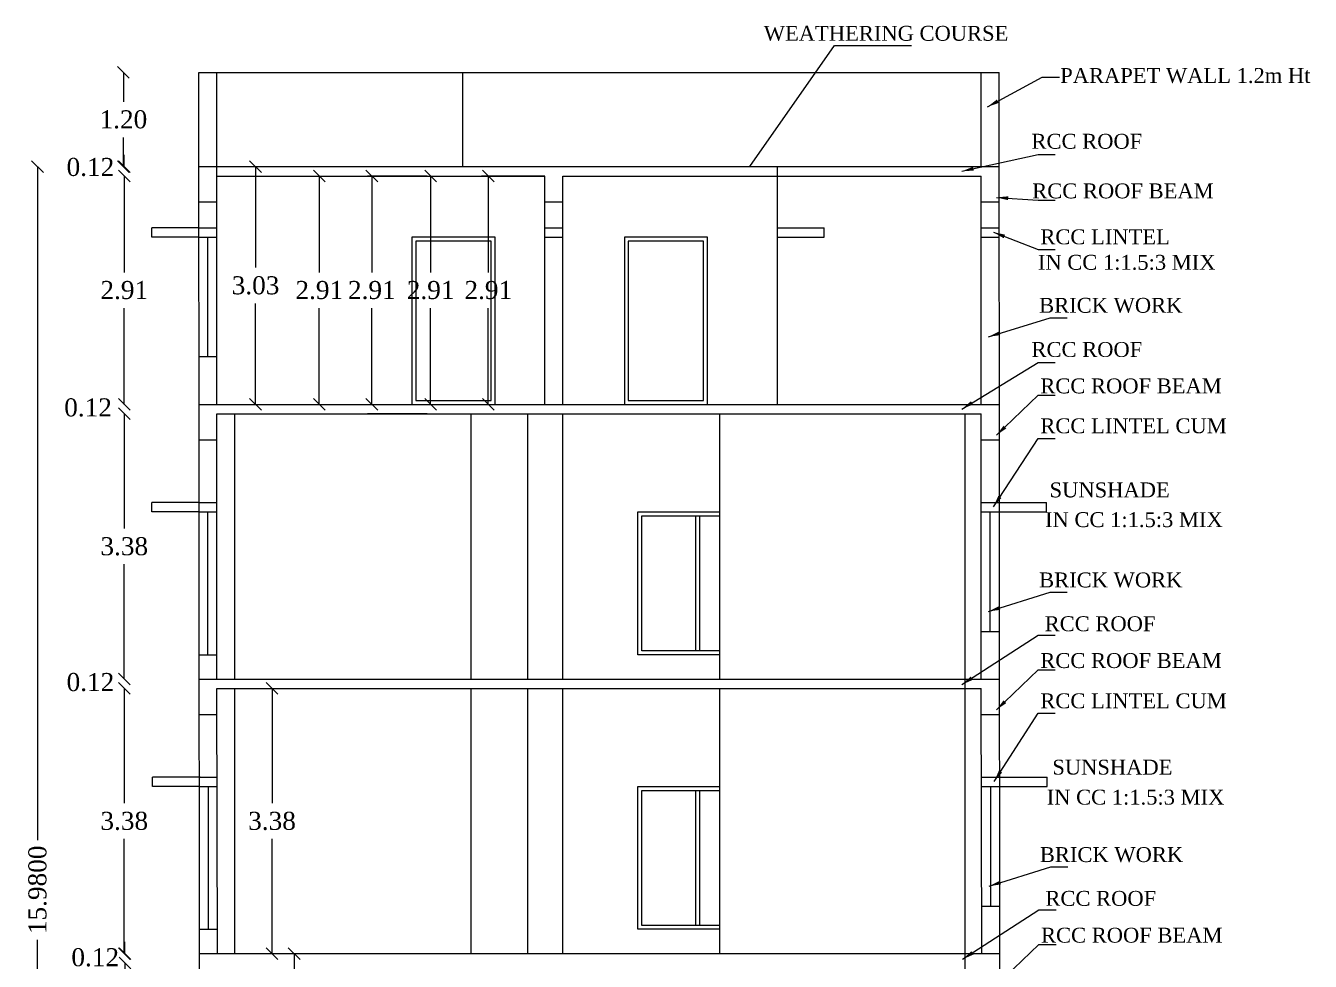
# Model space of a CAD drawing. Header units: metres. Extents: x 7889 to 8063, y -2348 to -2272.
# Drawn here: x 7905.52 to 7921.89, y -2290.25 to -2278.33 of the extents above; entities that cross this region are included whole.
import ezdxf

# ---------------------------------------------------------------- set-up
doc = ezdxf.new("R2010")
doc.units = ezdxf.units.M
doc.header["$MEASUREMENT"] = 0
for name, color, linetype in [('BLK_1_FLR_1_REGULAR_ROOM_1', 117, 'Continuous'), ('BLK_1_FLR_2_REGULAR_ROOM_1', 2, 'Continuous'), ('BLK_1_FLR_4_REGULAR_ROOM_1', 2, 'Continuous'), ('BLK_1_FLR_4_REGULAR_ROOM_2', 2, 'Continuous'), ('BLK_1_FLR_4_REGULAR_ROOM_3', 117, 'Continuous'), ('BLK_1_FLR_4_REGULAR_ROOM_4', 117, 'Continuous'), ('BLK_1_HT_OF_BLDG', 5, 'Continuous')]:
    doc.layers.add(name, color=color, linetype=linetype)
doc.layers.add('BLK_1_FLR_4_KITCHEN', color=163, linetype='Continuous', lineweight=0)
doc.styles.add('Isa-', font='times.ttf')
doc.styles.add('STYLE2', font='times.ttf')
doc.dimstyles.new('ISO-25', dxfattribs={"dimscale": 0, "dimtxt": 0.23, "dimasz": 0.15, "dimexe": 1.25, "dimexo": 0.625, "dimgap": 0.11, "dimtad": 0, "dimtih": 1, "dimtoh": 1, "dimzin": 1, "dimdsep": 46, "dimtxsty": 'STYLE2', "dimblk": 'OBLIQUE', "dimcen": 0, "dimse1": 1, "dimse2": 1, "dimclrd": 1, "dimclrt": 3, "dimadec": 0, "dimazin": 2, "dimtfac": 1, "dimtix": 1, "dimtofl": 0, "dimtmove": 0, "dimatfit": 3, "dimfxl": 0, "dimtolj": 1, "dimarcsym": 0})

# ---------------------------------------------------------------- blocks, each defined once
blk = doc.blocks.new('_Oblique')
at = {"color": 0, "linetype": 'ByBlock', "lineweight": -2}
blk.add_line((-0.5, -0.5), (0.5, 0.5), dxfattribs=at)
blk = doc.blocks.new('*D358')
at = {"color": 1, "lineweight": -2}
for p, q in [((7906.788, -2290.272), (7906.788, -2291.645)), ((7906.788, -2293.472), (7906.788, -2292.1))]:
    blk.add_line(p, q, dxfattribs=at)
at = {"layer": 'Defpoints', "color": 0}
for p in [(7906.788, -2290.272), (7907.969, -2290.272), (7908.189, -2293.472)]:
    blk.add_point(p, dxfattribs=at)
at = {"color": 1, "lineweight": -2, "xscale": 0.15, "yscale": 0.15, "zscale": 0.15}
for p, rotation in [((7906.788, -2290.272), 90), ((7906.788, -2293.472), 270)]:
    blk.add_blockref('_Oblique', p, dxfattribs=dict(at, rotation=rotation))
at = {"color": 3, "insert": (7906.788, -2291.872), "char_height": 0.23, "attachment_point": 5, "style": 'STYLE2'}
blk.add_mtext('\\A1;3.20', dxfattribs=at)
blk = doc.blocks.new('*D359')
at = {"color": 1, "lineweight": -2}
for p, q in [((7906.788, -2290.152), (7906.788, -2290.002)), ((7906.788, -2290.272), (7906.788, -2290.422))]:
    blk.add_line(p, q, dxfattribs=at)
at = {"layer": 'Defpoints', "color": 0}
for p in [(7906.788, -2290.152), (7907.969, -2290.152), (7907.969, -2290.272)]:
    blk.add_point(p, dxfattribs=at)
at = {"color": 1, "lineweight": -2, "xscale": 0.15, "yscale": 0.15, "zscale": 0.15}
for p, rotation in [((7906.788, -2290.152), 270), ((7906.788, -2290.272), 90)]:
    blk.add_blockref('_Oblique', p, dxfattribs=dict(at, rotation=rotation))
at = {"color": 3, "insert": (7906.409, -2290.2), "char_height": 0.23, "attachment_point": 5, "style": 'STYLE2'}
blk.add_mtext('\\A1;0.12', dxfattribs=at)
blk = doc.blocks.new('*D360')
at = {"color": 1, "lineweight": -2}
for p, q in [((7906.779, -2286.772), (7906.779, -2288.235)), ((7906.779, -2290.152), (7906.779, -2288.69))]:
    blk.add_line(p, q, dxfattribs=at)
at = {"layer": 'Defpoints', "color": 0}
for p in [(7906.779, -2286.772), (7907.959, -2286.772), (7907.969, -2290.152)]:
    blk.add_point(p, dxfattribs=at)
at = {"color": 1, "lineweight": -2, "xscale": 0.15, "yscale": 0.15, "zscale": 0.15}
for p, rotation in [((7906.779, -2286.772), 90), ((7906.779, -2290.152), 270)]:
    blk.add_blockref('_Oblique', p, dxfattribs=dict(at, rotation=rotation))
at = {"color": 3, "insert": (7906.779, -2288.462), "char_height": 0.23, "attachment_point": 5, "style": 'STYLE2'}
blk.add_mtext('\\A1;3.38', dxfattribs=at)
blk = doc.blocks.new('*D361')
at = {"color": 1, "lineweight": -2}
for p, q in [((7906.779, -2286.652), (7906.779, -2286.502)), ((7906.779, -2286.772), (7906.779, -2286.922))]:
    blk.add_line(p, q, dxfattribs=at)
at = {"layer": 'Defpoints', "color": 0}
for p in [(7906.779, -2286.652), (7907.959, -2286.652), (7907.959, -2286.772)]:
    blk.add_point(p, dxfattribs=at)
at = {"color": 1, "lineweight": -2, "xscale": 0.15, "yscale": 0.15, "zscale": 0.15}
for p, rotation in [((7906.779, -2286.652), 270), ((7906.779, -2286.772), 90)]:
    blk.add_blockref('_Oblique', p, dxfattribs=dict(at, rotation=rotation))
at = {"color": 3, "insert": (7906.348, -2286.693), "char_height": 0.23, "attachment_point": 5, "style": 'STYLE2'}
blk.add_mtext('\\A1;0.12', dxfattribs=at)
blk = doc.blocks.new('*D362')
at = {"color": 1, "lineweight": -2}
for p, q in [((7906.779, -2283.272), (7906.779, -2284.735)), ((7906.779, -2286.652), (7906.779, -2285.19))]:
    blk.add_line(p, q, dxfattribs=at)
at = {"layer": 'Defpoints', "color": 0}
for p in [(7906.779, -2283.272), (7907.959, -2283.272), (7907.959, -2286.652)]:
    blk.add_point(p, dxfattribs=at)
at = {"color": 1, "lineweight": -2, "xscale": 0.15, "yscale": 0.15, "zscale": 0.15}
for p, rotation in [((7906.779, -2283.272), 90), ((7906.779, -2286.652), 270)]:
    blk.add_blockref('_Oblique', p, dxfattribs=dict(at, rotation=rotation))
at = {"color": 3, "insert": (7906.779, -2284.962), "char_height": 0.23, "attachment_point": 5, "style": 'STYLE2'}
blk.add_mtext('\\A1;3.38', dxfattribs=at)
blk = doc.blocks.new('*D363')
at = {"color": 1, "lineweight": -2}
for p, q in [((7906.779, -2283.152), (7906.779, -2283.002)), ((7906.779, -2283.272), (7906.779, -2283.422))]:
    blk.add_line(p, q, dxfattribs=at)
at = {"layer": 'Defpoints', "color": 0}
for p in [(7906.779, -2283.152), (7907.959, -2283.152), (7907.959, -2283.272)]:
    blk.add_point(p, dxfattribs=at)
at = {"color": 1, "lineweight": -2, "xscale": 0.15, "yscale": 0.15, "zscale": 0.15}
for p, rotation in [((7906.779, -2283.152), 270), ((7906.779, -2283.272), 90)]:
    blk.add_blockref('_Oblique', p, dxfattribs=dict(at, rotation=rotation))
at = {"color": 3, "insert": (7906.318, -2283.193), "char_height": 0.23, "attachment_point": 5, "style": 'STYLE2'}
blk.add_mtext('\\A1;0.12', dxfattribs=at)
blk = doc.blocks.new('*D364')
at = {"color": 1, "lineweight": -2}
for p, q in [((7906.779, -2280.242), (7906.779, -2281.47)), ((7906.779, -2283.152), (7906.779, -2281.925))]:
    blk.add_line(p, q, dxfattribs=at)
at = {"layer": 'Defpoints', "color": 0}
for p in [(7906.779, -2280.242), (7907.959, -2280.242), (7907.959, -2283.152)]:
    blk.add_point(p, dxfattribs=at)
at = {"color": 1, "lineweight": -2, "xscale": 0.15, "yscale": 0.15, "zscale": 0.15}
for p, rotation in [((7906.779, -2280.242), 90), ((7906.779, -2283.152), 270)]:
    blk.add_blockref('_Oblique', p, dxfattribs=dict(at, rotation=rotation))
at = {"color": 3, "insert": (7906.779, -2281.697), "char_height": 0.23, "attachment_point": 5, "style": 'STYLE2'}
blk.add_mtext('\\A1;2.91', dxfattribs=at)
blk = doc.blocks.new('*D365')
at = {"layer": 'BLK_1_HT_OF_BLDG', "color": 5, "lineweight": -2}
for p, q in [((7905.674, -2280.122), (7905.674, -2288.704)), ((7905.674, -2296.102), (7905.674, -2289.975))]:
    blk.add_line(p, q, dxfattribs=at)
at = {"layer": 'Defpoints', "color": 0}
for p in [(7905.674, -2280.122), (7910.132, -2280.122), (7907.528, -2296.102)]:
    blk.add_point(p, dxfattribs=at)
at = {"layer": 'BLK_1_HT_OF_BLDG', "color": 5, "lineweight": -2, "xscale": 0.15, "yscale": 0.15, "zscale": 0.15}
for p, rotation in [((7905.674, -2280.122), 90), ((7905.674, -2296.102), 270)]:
    blk.add_blockref('_Oblique', p, dxfattribs=dict(at, rotation=rotation))
at = {"layer": 'BLK_1_HT_OF_BLDG', "color": 5, "insert": (7905.674, -2289.339), "char_height": 0.23, "attachment_point": 5, "rotation": 90, "style": 'STYLE2'}
blk.add_mtext('\\A1;15.9800', dxfattribs=at)
blk = doc.blocks.new('*D366')
at = {"color": 1, "lineweight": -2}
for p, q in [((7906.779, -2280.122), (7906.779, -2279.972)), ((7906.779, -2280.242), (7906.779, -2280.392))]:
    blk.add_line(p, q, dxfattribs=at)
at = {"layer": 'Defpoints', "color": 0}
for p in [(7906.779, -2280.122), (7908.537, -2280.122), (7908.537, -2280.242)]:
    blk.add_point(p, dxfattribs=at)
at = {"color": 1, "lineweight": -2, "xscale": 0.15, "yscale": 0.15, "zscale": 0.15}
for p, rotation in [((7906.779, -2280.122), 270), ((7906.779, -2280.242), 90)]:
    blk.add_blockref('_Oblique', p, dxfattribs=dict(at, rotation=rotation))
at = {"color": 3, "insert": (7906.348, -2280.129), "char_height": 0.23, "attachment_point": 5, "style": 'STYLE2'}
blk.add_mtext('\\A1;0.12', dxfattribs=at)
blk = doc.blocks.new('*D367')
at = {"color": 1, "lineweight": -2}
for p, q in [((7906.768, -2278.922), (7906.768, -2279.295)), ((7906.768, -2280.122), (7906.768, -2279.75))]:
    blk.add_line(p, q, dxfattribs=at)
at = {"layer": 'Defpoints', "color": 0}
for p in [(7906.768, -2278.922), (7911.344, -2278.922), (7911.344, -2280.122)]:
    blk.add_point(p, dxfattribs=at)
at = {"color": 1, "lineweight": -2, "xscale": 0.15, "yscale": 0.15, "zscale": 0.15}
for p, rotation in [((7906.768, -2278.922), 90), ((7906.768, -2280.122), 270)]:
    blk.add_blockref('_Oblique', p, dxfattribs=dict(at, rotation=rotation))
at = {"color": 3, "insert": (7906.768, -2279.522), "char_height": 0.23, "attachment_point": 5, "style": 'STYLE2'}
blk.add_mtext('\\A1;1.20', dxfattribs=at)
blk = doc.blocks.new('*D368')
at = {"layer": 'BLK_1_FLR_1_REGULAR_ROOM_1', "color": 1, "lineweight": -2}
for p, q in [((7908.944, -2290.152), (7908.944, -2291.585)), ((7908.944, -2293.472), (7908.944, -2292.04))]:
    blk.add_line(p, q, dxfattribs=at)
at = {"layer": 'Defpoints', "color": 0}
for p in [(7908.944, -2290.152), (7908.944, -2290.152), (7908.581, -2293.472)]:
    blk.add_point(p, dxfattribs=at)
at = {"layer": 'BLK_1_FLR_1_REGULAR_ROOM_1', "color": 1, "lineweight": -2, "xscale": 0.15, "yscale": 0.15, "zscale": 0.15}
for p, rotation in [((7908.944, -2290.152), 90), ((7908.944, -2293.472), 270)]:
    blk.add_blockref('_Oblique', p, dxfattribs=dict(at, rotation=rotation))
at = {"layer": 'BLK_1_FLR_1_REGULAR_ROOM_1', "color": 3, "insert": (7908.944, -2291.812), "char_height": 0.23, "attachment_point": 5, "style": 'STYLE2'}
blk.add_mtext('\\A1;3.32', dxfattribs=at)
blk = doc.blocks.new('*D81')
at = {"layer": 'BLK_1_FLR_4_KITCHEN', "color": 1, "lineweight": -2}
for p, q in [((7908.452, -2280.122), (7908.452, -2281.41)), ((7908.452, -2283.152), (7908.452, -2281.865))]:
    blk.add_line(p, q, dxfattribs=at)
at = {"layer": 'Defpoints', "color": 0}
for p in [(7908.452, -2280.122), (7908.537, -2280.122), (7908.59, -2283.152)]:
    blk.add_point(p, dxfattribs=at)
at = {"layer": 'BLK_1_FLR_4_KITCHEN', "color": 1, "lineweight": -2, "xscale": 0.15, "yscale": 0.15, "zscale": 0.15}
for p, rotation in [((7908.452, -2280.122), 90), ((7908.452, -2283.152), 270)]:
    blk.add_blockref('_Oblique', p, dxfattribs=dict(at, rotation=rotation))
at = {"layer": 'BLK_1_FLR_4_KITCHEN', "color": 3, "insert": (7908.452, -2281.637), "char_height": 0.23, "attachment_point": 5, "style": 'STYLE2'}
blk.add_mtext('\\A1;3.03', dxfattribs=at)
blk = doc.blocks.new('*D30')
at = {"layer": 'BLK_1_FLR_2_REGULAR_ROOM_1', "color": 1, "lineweight": -2}
for p, q in [((7908.662, -2286.772), (7908.662, -2288.235)), ((7908.662, -2290.152), (7908.662, -2288.689))]:
    blk.add_line(p, q, dxfattribs=at)
at = {"layer": 'Defpoints', "color": 0}
for p in [(7908.581, -2286.772), (7908.662, -2286.772), (7908.581, -2290.152)]:
    blk.add_point(p, dxfattribs=at)
at = {"layer": 'BLK_1_FLR_2_REGULAR_ROOM_1', "color": 1, "lineweight": -2, "xscale": 0.15, "yscale": 0.15, "zscale": 0.15}
for p, rotation in [((7908.662, -2286.772), 90), ((7908.662, -2290.152), 270)]:
    blk.add_blockref('_Oblique', p, dxfattribs=dict(at, rotation=rotation))
at = {"layer": 'BLK_1_FLR_2_REGULAR_ROOM_1', "color": 3, "insert": (7908.662, -2288.462), "char_height": 0.23, "attachment_point": 5, "style": 'STYLE2'}
blk.add_mtext('\\A1;3.38', dxfattribs=at)
blk = doc.blocks.new('*D31')
at = {"layer": 'BLK_1_FLR_4_REGULAR_ROOM_1', "color": 1, "lineweight": -2}
for p, q in [((7909.264, -2280.242), (7909.264, -2281.47)), ((7909.264, -2283.152), (7909.264, -2281.925))]:
    blk.add_line(p, q, dxfattribs=at)
at = {"layer": 'Defpoints', "color": 0}
for p in [(7909.264, -2280.242), (7909.264, -2283.152), (7909.264, -2283.152)]:
    blk.add_point(p, dxfattribs=at)
at = {"layer": 'BLK_1_FLR_4_REGULAR_ROOM_1', "color": 1, "lineweight": -2, "xscale": 0.15, "yscale": 0.15, "zscale": 0.15}
for p, rotation in [((7909.264, -2280.242), 90), ((7909.264, -2283.152), 270)]:
    blk.add_blockref('_Oblique', p, dxfattribs=dict(at, rotation=rotation))
at = {"layer": 'BLK_1_FLR_4_REGULAR_ROOM_1', "color": 1, "insert": (7909.264, -2281.697), "char_height": 0.23, "attachment_point": 5, "style": 'STYLE2'}
blk.add_mtext('\\A1;2.91', dxfattribs=at)
blk = doc.blocks.new('*D32')
at = {"layer": 'BLK_1_FLR_4_REGULAR_ROOM_2', "color": 1, "lineweight": -2}
for p, q in [((7909.934, -2280.242), (7909.934, -2281.47)), ((7909.934, -2283.152), (7909.934, -2281.925))]:
    blk.add_line(p, q, dxfattribs=at)
at = {"layer": 'Defpoints', "color": 0}
for p in [(7909.934, -2280.242), (7909.934, -2283.152), (7909.934, -2283.152)]:
    blk.add_point(p, dxfattribs=at)
at = {"layer": 'BLK_1_FLR_4_REGULAR_ROOM_2', "color": 1, "lineweight": -2, "xscale": 0.15, "yscale": 0.15, "zscale": 0.15}
for p, rotation in [((7909.934, -2280.242), 90), ((7909.934, -2283.152), 270)]:
    blk.add_blockref('_Oblique', p, dxfattribs=dict(at, rotation=rotation))
at = {"layer": 'BLK_1_FLR_4_REGULAR_ROOM_2', "color": 1, "insert": (7909.934, -2281.697), "char_height": 0.23, "attachment_point": 5, "style": 'STYLE2'}
blk.add_mtext('\\A1;2.91', dxfattribs=at)
blk = doc.blocks.new('*D33')
at = {"layer": 'BLK_1_FLR_4_REGULAR_ROOM_3', "color": 1, "lineweight": -2}
for p, q in [((7910.683, -2280.242), (7910.683, -2281.47)), ((7910.683, -2283.152), (7910.683, -2281.925))]:
    blk.add_line(p, q, dxfattribs=at)
at = {"layer": 'Defpoints', "color": 0}
for p in [(7910.683, -2280.242), (7910.683, -2283.152), (7910.683, -2283.152)]:
    blk.add_point(p, dxfattribs=at)
at = {"layer": 'BLK_1_FLR_4_REGULAR_ROOM_3', "color": 1, "lineweight": -2, "xscale": 0.15, "yscale": 0.15, "zscale": 0.15}
for p, rotation in [((7910.683, -2280.242), 90), ((7910.683, -2283.152), 270)]:
    blk.add_blockref('_Oblique', p, dxfattribs=dict(at, rotation=rotation))
at = {"layer": 'BLK_1_FLR_4_REGULAR_ROOM_3', "color": 1, "insert": (7910.683, -2281.697), "char_height": 0.23, "attachment_point": 5, "style": 'STYLE2'}
blk.add_mtext('\\A1;2.91', dxfattribs=at)
blk = doc.blocks.new('*D34')
at = {"layer": 'BLK_1_FLR_4_REGULAR_ROOM_4', "color": 1, "lineweight": -2}
for p, q in [((7911.418, -2280.242), (7911.418, -2281.47)), ((7911.418, -2283.152), (7911.418, -2281.925))]:
    blk.add_line(p, q, dxfattribs=at)
at = {"layer": 'Defpoints', "color": 0}
for p in [(7911.418, -2280.242), (7911.418, -2283.152), (7911.418, -2283.152)]:
    blk.add_point(p, dxfattribs=at)
at = {"layer": 'BLK_1_FLR_4_REGULAR_ROOM_4', "color": 1, "lineweight": -2, "xscale": 0.15, "yscale": 0.15, "zscale": 0.15}
for p, rotation in [((7911.418, -2280.242), 90), ((7911.418, -2283.152), 270)]:
    blk.add_blockref('_Oblique', p, dxfattribs=dict(at, rotation=rotation))
at = {"layer": 'BLK_1_FLR_4_REGULAR_ROOM_4', "color": 1, "insert": (7911.418, -2281.697), "char_height": 0.23, "attachment_point": 5, "style": 'STYLE2'}
blk.add_mtext('\\A1;2.91', dxfattribs=at)

msp = doc.modelspace()

# ---------------------------------------------------------------- linework, layer by layer
at = {"color": 1}
msp.add_line((7914.75272, -2280.12221), (7915.83042, -2278.57696), dxfattribs=at)
at = {"color": 3}
for p, q in [((7915.83042, -2278.57696), (7916.8094, -2278.57696)), ((7917.81436, -2286.04709), (7917.81436, -2284.52221)), ((7917.82361, -2289.54709), (7917.82361, -2288.02221))]:
    msp.add_line(p, q, dxfattribs=at)
at = {"color": 7}
for p, q in [((7907.73861, -2296.10221), (7907.72936, -2278.92221)), ((7907.72936, -2278.92221), (7907.95936, -2278.92221)), ((7907.72936, -2278.92221), (7917.92936, -2278.92221)), ((7907.72936, -2278.92221), (7907.95936, -2278.92221)), ((7907.95936, -2283.15221), (7907.95936, -2278.92221)), ((7917.69936, -2280.12221), (7917.69936, -2278.92221)), ((7917.93861, -2296.03221), (7917.92936, -2278.92221)), ((7907.72936, -2280.12221), (7917.92936, -2280.12221)), ((7907.95936, -2283.15221), (7907.95936, -2280.24221)), ((7907.95936, -2280.24221), (7910.40936, -2280.24221)), ((7907.95936, -2280.24221), (7912.13861, -2280.24221)), ((7910.63936, -2280.24221), (7909.87935, -2280.24221)), ((7910.28935, -2280.24221), (7910.40936, -2280.24221)), ((7910.53936, -2280.24221), (7912.13861, -2280.24221)), ((7912.13861, -2280.24221), (7911.32935, -2280.24221)), ((7912.13861, -2280.57221), (7912.13861, -2280.24221)), ((7912.36861, -2280.24221), (7913.95936, -2280.24221)), ((7912.36861, -2280.24221), (7913.95936, -2280.24221)), ((7912.36861, -2283.15221), (7912.36861, -2280.24221)), ((7912.36861, -2280.24221), (7913.95936, -2280.24221)), ((7913.95936, -2280.24221), (7917.69936, -2280.24221)), ((7913.95936, -2280.24221), (7917.69936, -2280.24221)), ((7913.95936, -2280.24221), (7915.52192, -2280.24221)), ((7917.69936, -2283.15221), (7917.69936, -2280.24221)), ((7917.69936, -2283.15221), (7917.69936, -2280.24221)), ((7907.72936, -2280.57221), (7907.95936, -2280.57221)), ((7912.13861, -2280.57221), (7912.36861, -2280.57221)), ((7912.13861, -2283.15221), (7912.13861, -2280.57221)), ((7917.69936, -2280.57221), (7917.92936, -2280.57221)), ((7907.72936, -2280.90221), (7907.95936, -2280.90221)), ((7912.13861, -2280.90221), (7912.36861, -2280.90221)), ((7917.69936, -2280.90221), (7917.92936, -2280.90221)), ((7907.72936, -2281.02221), (7907.95936, -2281.02221)), ((7912.13861, -2281.02221), (7912.36861, -2281.02221)), ((7917.69936, -2281.02221), (7917.92936, -2281.02221)), ((7907.72936, -2282.54221), (7907.95936, -2282.54221)), ((7907.72936, -2283.15221), (7917.92936, -2283.15221)), ((7907.95936, -2286.65221), (7907.95936, -2283.27221)), ((7907.95936, -2283.27221), (7910.40936, -2283.27221)), ((7907.95936, -2283.27221), (7914.56861, -2283.27221)), ((7907.95936, -2283.27221), (7912.33861, -2283.27221)), ((7907.95936, -2283.27221), (7914.56861, -2283.27221)), ((7907.95936, -2283.27221), (7917.69936, -2283.27221)), ((7910.63936, -2283.27221), (7909.87935, -2283.27221)), ((7910.28935, -2283.27221), (7910.40936, -2283.27221)), ((7910.53936, -2283.27221), (7912.33861, -2283.27221)), ((7914.79861, -2283.27221), (7917.69936, -2283.27221)), ((7914.79861, -2283.27221), (7917.69936, -2283.27221)), ((7914.79861, -2283.27221), (7915.03861, -2283.27221)), ((7917.69936, -2286.65221), (7917.69936, -2283.27221)), ((7907.72936, -2283.60221), (7907.95936, -2283.60221)), ((7917.69936, -2283.60221), (7917.92936, -2283.60221)), ((7907.72936, -2284.40221), (7907.95936, -2284.40221)), ((7917.69936, -2284.40221), (7917.92936, -2284.40221)), ((7907.72936, -2284.52221), (7907.95936, -2284.52221)), ((7917.69936, -2284.52221), (7917.92936, -2284.52221)), ((7917.69936, -2286.04709), (7917.92936, -2286.04709)), ((7907.72936, -2286.34221), (7907.95936, -2286.34221)), ((7907.72936, -2286.65221), (7917.92936, -2286.65221)), ((7907.96861, -2290.15221), (7907.95936, -2286.77221)), ((7907.95936, -2286.77221), (7910.40936, -2286.77221)), ((7907.95936, -2286.77221), (7917.69936, -2286.77221)), ((7907.95936, -2286.77221), (7912.33861, -2286.77221)), ((7907.95936, -2286.77221), (7917.69936, -2286.77221)), ((7907.95936, -2286.77221), (7917.69936, -2286.77221)), ((7910.28935, -2286.77221), (7910.40936, -2286.77221)), ((7910.53936, -2286.77221), (7912.33861, -2286.77221)), ((7914.79861, -2286.77221), (7917.69936, -2286.77221)), ((7914.79861, -2286.77221), (7917.69936, -2286.77221)), ((7914.79861, -2286.77221), (7915.03861, -2286.77221)), ((7917.70861, -2290.15221), (7917.69936, -2286.77221)), ((7907.72936, -2287.10488), (7907.95936, -2287.10488)), ((7917.69936, -2287.10488), (7917.92936, -2287.10488)), ((7907.73861, -2287.90221), (7907.96861, -2287.90221)), ((7907.73861, -2288.02221), (7907.96861, -2288.02221)), ((7917.70861, -2287.90221), (7917.93861, -2287.90221)), ((7917.70861, -2288.02221), (7917.93861, -2288.02221)), ((7917.70861, -2289.54709), (7917.93861, -2289.54709)), ((7907.73861, -2289.84221), (7907.96861, -2289.84221)), ((7907.73861, -2290.15221), (7917.93861, -2290.15221))]:
    msp.add_line(p, q, dxfattribs=at)
at = {"color": 230}
for p, q in [((7911.08936, -2278.92221), (7911.08936, -2280.12221)), ((7907.84436, -2282.54221), (7907.84436, -2281.02221)), ((7907.84436, -2286.34221), (7907.84436, -2284.52221)), ((7907.85361, -2289.84221), (7907.85361, -2288.02221))]:
    msp.add_line(p, q, dxfattribs=at)
at = {"color": 90}
for p, q in [((7915.09861, -2280.12221), (7915.09861, -2283.15221)), ((7908.18861, -2286.65221), (7908.18861, -2283.27221)), ((7911.19861, -2286.65221), (7911.19861, -2283.27221)), ((7911.91861, -2283.27221), (7911.91861, -2286.65221)), ((7912.36861, -2286.65221), (7912.36861, -2283.27221)), ((7912.36861, -2286.65221), (7912.36861, -2283.27221)), ((7914.36943, -2286.65221), (7914.36943, -2283.27221)), ((7917.48861, -2283.27221), (7917.48861, -2286.77221)), ((7914.06472, -2286.29221), (7914.06472, -2284.57221)), ((7914.11472, -2286.29221), (7914.11472, -2284.57221)), ((7917.48861, -2286.65204), (7917.48861, -2290.15221)), ((7908.18861, -2290.15221), (7908.18861, -2286.77221)), ((7911.19861, -2290.15221), (7911.19861, -2286.77204)), ((7911.91861, -2286.77204), (7911.91861, -2290.15221)), ((7912.36861, -2290.15221), (7912.36861, -2286.77204)), ((7912.36861, -2290.15221), (7912.36861, -2286.77204)), ((7912.36861, -2290.15221), (7912.36861, -2286.77204)), ((7914.36943, -2290.15221), (7914.36943, -2286.77204)), ((7914.06472, -2289.79221), (7914.06472, -2288.07221)), ((7914.11472, -2289.79221), (7914.11472, -2288.07221)), ((7917.48861, -2290.15221), (7917.48861, -2293.40221))]:
    msp.add_line(p, q, dxfattribs=at)
at = {"color": 23}
for p, q in [((7907.12936, -2281.02221), (7907.12936, -2280.90221)), ((7907.73564, -2280.90221), (7907.12936, -2280.90221)), ((7915.09861, -2280.90221), (7915.69861, -2280.90221)), ((7915.69861, -2281.02221), (7915.69861, -2280.90221)), ((7907.72936, -2281.02221), (7907.12936, -2281.02221)), ((7915.09861, -2281.02221), (7915.69861, -2281.02221)), ((7907.12936, -2284.52221), (7907.12936, -2284.40221)), ((7907.73564, -2284.40221), (7907.12936, -2284.40221)), ((7917.92307, -2284.40221), (7918.52936, -2284.40221)), ((7918.52936, -2284.52221), (7918.52936, -2284.40221)), ((7907.72936, -2284.52221), (7907.12936, -2284.52221)), ((7917.92936, -2284.52221), (7918.52936, -2284.52221)), ((7907.13861, -2288.02221), (7907.13861, -2287.90221)), ((7907.7449, -2287.90221), (7907.13861, -2287.90221)), ((7907.73861, -2288.02221), (7907.13861, -2288.02221)), ((7917.93233, -2287.90221), (7918.53861, -2287.90221)), ((7917.93861, -2288.02221), (7918.53861, -2288.02221)), ((7918.53861, -2288.02221), (7918.53861, -2287.90221))]:
    msp.add_line(p, q, dxfattribs=at)
at = {"color": 230}
for points in [[(7910.44336, -2283.15221), (7911.50336, -2283.15221), (7911.50336, -2281.02221), (7910.44336, -2281.02221)], [(7910.49336, -2283.10221), (7911.45336, -2283.10221), (7911.45336, -2281.07221), (7910.49336, -2281.07221)], [(7913.15206, -2283.15221), (7914.21206, -2283.15221), (7914.21206, -2281.02221), (7913.15206, -2281.02221)], [(7913.20206, -2283.10221), (7914.16206, -2283.10221), (7914.16206, -2281.07221), (7913.20206, -2281.07221)]]:
    msp.add_lwpolyline(points, close=True, dxfattribs=at)
at = {"color": 90}
for points in [[(7914.36943, -2286.34221), (7913.32336, -2286.34221), (7913.32336, -2284.52221), (7914.36943, -2284.52221)], [(7914.36943, -2286.29221), (7913.37336, -2286.29221), (7913.37336, -2284.57221), (7914.36943, -2284.57221)], [(7914.36943, -2289.84221), (7913.32336, -2289.84221), (7913.32336, -2288.02221), (7914.36943, -2288.02221)], [(7914.36943, -2289.79221), (7913.37336, -2289.79221), (7913.37336, -2288.07221), (7914.36943, -2288.07221)]]:
    msp.add_lwpolyline(points, dxfattribs=at)

# ---------------------------------------------------------------- texts
at = {"color": 4, "lineweight": 25, "style": 'Isa-'}
for s, p in [('WEATHERING COURSE', (7914.92851, -2278.51856)), ('PARAPET WALL 1.2m Ht', (7918.70602, -2279.056)), ('RCC ROOF ', (7918.3399, -2279.89437)), ('RCC ROOF BEAM ', (7918.34927, -2280.52671)), ('RCC LINTEL ', (7918.45285, -2281.11205)), (' IN CC 1:1.5:3 MIX', (7918.3497, -2281.43679)), ('BRICK WORK', (7918.43758, -2281.9846)), ('RCC ROOF ', (7918.3399, -2282.54766)), ('RCC ROOF BEAM ', (7918.45229, -2283.0118)), ('RCC LINTEL CUM', (7918.45285, -2283.52037)), ('SUNSHADE', (7918.57072, -2284.33719)), (' IN CC 1:1.5:3 MIX', (7918.44107, -2284.71617)), ('BRICK WORK', (7918.43758, -2285.4846)), ('RCC ROOF ', (7918.50805, -2286.04271)), ('RCC ROOF BEAM ', (7918.45229, -2286.5118)), ('RCC LINTEL CUM', (7918.45285, -2287.02518)), ('SUNSHADE', (7918.60535, -2287.8704)), (' IN CC 1:1.5:3 MIX', (7918.46211, -2288.25252)), ('BRICK WORK', (7918.44684, -2288.9846)), ('RCC ROOF ', (7918.51731, -2289.54271)), ('RCC ROOF BEAM ', (7918.46155, -2290.0118))]:
    msp.add_text(s, height=0.19, dxfattribs=at).set_placement(p)

# ---------------------------------------------------------------- dimensions: what is measured, and where the dimension line sits
at = {"color": 230}
dim = msp.add_linear_dim(base=(7906.76808, -2278.92221), p1=(7911.34404, -2280.12221), p2=(7911.34404, -2278.92221), angle=90, dimstyle='ISO-25', override={"dimscale": 1}, dxfattribs=at)
dim.commit()
dim.dimension.update_dxf_attribs({"geometry": '*D367', "text_midpoint": (7906.76808, -2279.52221)})
dim = msp.add_linear_dim(base=(7906.77871, -2280.12221), p1=(7908.53742, -2280.24221), p2=(7908.53742, -2280.12221), angle=90, dimstyle='ISO-25', override={"dimscale": 1, "dimtmove": 2}, dxfattribs=at)
dim.commit()
dim.dimension.update_dxf_attribs({"geometry": '*D366', "text_midpoint": (7906.34786, -2280.12868), "dimtype": 160})
at = {"color": 82}
for base, p1, p2, picture, middle in [((7906.77871, -2280.24221), (7907.95936, -2283.15221), (7907.95936, -2280.24221), '*D364', (7906.77871, -2281.69721)), ((7906.77871, -2283.27221), (7907.95936, -2286.65221), (7907.95936, -2283.27221), '*D362', (7906.77871, -2284.96221)), ((7906.77871, -2286.77221), (7907.96861, -2290.15221), (7907.95936, -2286.77221), '*D360', (7906.77871, -2288.46221)), ((7906.78797, -2290.27221), (7908.18861, -2293.47221), (7907.96861, -2290.27221), '*D358', (7906.78797, -2291.87221))]:
    dim = msp.add_linear_dim(base=base, p1=p1, p2=p2, angle=90, dimstyle='ISO-25', override={"dimscale": 1, "dimtmove": 2}, dxfattribs=at)
    dim.commit()
    dim.dimension.update_dxf_attribs({"geometry": picture, "text_midpoint": middle})
at = {"color": 3}
for base, p1, p2, picture, middle in [((7906.77871, -2283.15221), (7907.95936, -2283.27221), (7907.95936, -2283.15221), '*D363', (7906.31825, -2283.19279)), ((7906.77871, -2286.65221), (7907.95936, -2286.77221), (7907.95936, -2286.65221), '*D361', (7906.34798, -2286.69315)), ((7906.78797, -2290.15221), (7907.96861, -2290.27221), (7907.96861, -2290.15221), '*D359', (7906.4087, -2290.1997))]:
    dim = msp.add_linear_dim(base=base, p1=p1, p2=p2, angle=90, dimstyle='ISO-25', override={"dimscale": 1, "dimtmove": 2}, dxfattribs=at)
    dim.commit()
    dim.dimension.update_dxf_attribs({"geometry": picture, "text_midpoint": middle, "dimtype": 160})
at = {"layer": 'BLK_1_FLR_1_REGULAR_ROOM_1', "color": 2}
dim = msp.add_linear_dim(base=(7908.94425, -2290.15221), p1=(7908.58059, -2293.47221), p2=(7908.94425, -2290.15221), angle=90, dimstyle='ISO-25', override={"dimscale": 1, "dimfxl": 75, "dimarcsym": 2}, dxfattribs=at)
dim.commit()
dim.dimension.update_dxf_attribs({"geometry": '*D368', "text_midpoint": (7908.94425, -2291.81221)})
at = {"layer": 'BLK_1_FLR_2_REGULAR_ROOM_1', "color": 2}
dim = msp.add_linear_dim(base=(7908.66232, -2286.77204), p1=(7908.58059, -2290.15221), p2=(7908.58059, -2286.77204), angle=90, dimstyle='ISO-25', override={"dimscale": 1, "dimfxl": 75, "dimarcsym": 2}, dxfattribs=at)
dim.commit()
dim.dimension.update_dxf_attribs({"geometry": '*D30', "text_midpoint": (7908.66232, -2288.46213)})
at = {"layer": 'BLK_1_FLR_4_KITCHEN', "color": 1}
dim = msp.add_linear_dim(base=(7908.45247, -2280.12221), p1=(7908.58979, -2283.15221), p2=(7908.53742, -2280.12221), angle=90, dimstyle='ISO-25', override={"dimscale": 1, "dimfxl": 75, "dimarcsym": 2}, dxfattribs=at)
dim.commit()
dim.dimension.update_dxf_attribs({"geometry": '*D81', "text_midpoint": (7908.45247, -2281.63721)})
at = {"layer": 'BLK_1_FLR_4_REGULAR_ROOM_1', "color": 2}
dim = msp.add_linear_dim(base=(7909.26375, -2283.15221), p1=(7909.26375, -2280.24221), p2=(7909.26375, -2283.15221), angle=90, dimstyle='ISO-25', override={"dimscale": 1, "dimclrt": 1}, dxfattribs=at)
dim.commit()
dim.dimension.update_dxf_attribs({"geometry": '*D31', "text_midpoint": (7909.26375, -2281.69721)})
at = {"layer": 'BLK_1_FLR_4_REGULAR_ROOM_2', "color": 2}
dim = msp.add_linear_dim(base=(7909.93369, -2283.15221), p1=(7909.93369, -2280.24221), p2=(7909.93369, -2283.15221), angle=90, dimstyle='ISO-25', override={"dimscale": 1, "dimclrt": 1}, dxfattribs=at)
dim.commit()
dim.dimension.update_dxf_attribs({"geometry": '*D32', "text_midpoint": (7909.93369, -2281.69721)})
at = {"layer": 'BLK_1_FLR_4_REGULAR_ROOM_3', "color": 2}
dim = msp.add_linear_dim(base=(7910.6828, -2283.15221), p1=(7910.6828, -2280.24221), p2=(7910.6828, -2283.15221), angle=90, dimstyle='ISO-25', override={"dimscale": 1, "dimclrt": 1}, dxfattribs=at)
dim.commit()
dim.dimension.update_dxf_attribs({"geometry": '*D33', "text_midpoint": (7910.6828, -2281.69721)})
at = {"layer": 'BLK_1_FLR_4_REGULAR_ROOM_4', "color": 2}
dim = msp.add_linear_dim(base=(7911.4175, -2283.15221), p1=(7911.4175, -2280.24221), p2=(7911.4175, -2283.15221), angle=90, dimstyle='ISO-25', override={"dimscale": 1, "dimclrt": 1}, dxfattribs=at)
dim.commit()
dim.dimension.update_dxf_attribs({"geometry": '*D34', "text_midpoint": (7911.4175, -2281.69721)})
at = {"layer": 'BLK_1_HT_OF_BLDG', "color": 5}
dim = msp.add_linear_dim(base=(7905.67384, -2280.12221), p1=(7907.52752, -2296.10221), p2=(7910.13192, -2280.12221), angle=90, dimstyle='ISO-25', override={"dimscale": 1, "dimdec": 4, "dimclrd": 5, "dimclrt": 5}, dxfattribs=at)
dim.commit()
dim.dimension.update_dxf_attribs({"geometry": '*D365', "text_midpoint": (7905.67384, -2289.33949), "dimtype": 160, "text_rotation": 90})

# ---------------------------------------------------------------- leaders
at = {"color": 1}
for points in [[(7917.77754, -2279.36133), (7918.47609, -2278.98263), (7918.69545, -2278.98263)], [(7917.4535, -2280.18134), (7918.42382, -2279.96612), (7918.64318, -2279.96612)], [(7917.89313, -2280.51522), (7918.42382, -2280.55094), (7918.64318, -2280.55094)], [(7917.79152, -2282.29086), (7918.5765, -2282.04749), (7918.79587, -2282.04749)], [(7917.4535, -2283.21134), (7918.42382, -2282.61941), (7918.64318, -2282.61941)], [(7917.89313, -2283.54522), (7918.42382, -2283.03603), (7918.64318, -2283.03603)], [(7917.79152, -2285.79086), (7918.5765, -2285.54749), (7918.79587, -2285.54749)], [(7917.4535, -2286.72373), (7918.42382, -2286.09344), (7918.64318, -2286.09344)], [(7917.89313, -2287.04522), (7918.42382, -2286.53603), (7918.64318, -2286.53603)], [(7917.80078, -2289.29086), (7918.58576, -2289.04749), (7918.80513, -2289.04749)], [(7917.46276, -2290.22373), (7918.43308, -2289.59344), (7918.65244, -2289.59344)], [(7917.90239, -2290.54522), (7918.43308, -2290.03603), (7918.65244, -2290.03603)]]:
    msp.add_leader(points, dimstyle='ISO-25', override={"dimscale": 1}, dxfattribs=at)
for points in [[(7917.85483, -2280.95826), (7918.42382, -2281.17836), (7918.64318, -2281.17836)], [(7917.85483, -2284.45826), (7918.42382, -2283.58667), (7918.64318, -2283.58667)], [(7917.86409, -2287.95826), (7918.42382, -2287.08934), (7918.64318, -2287.08934)]]:
    msp.add_leader(points, dimstyle='ISO-25', override={"dimscale": 1})

doc.saveas('drawing.dxf')
